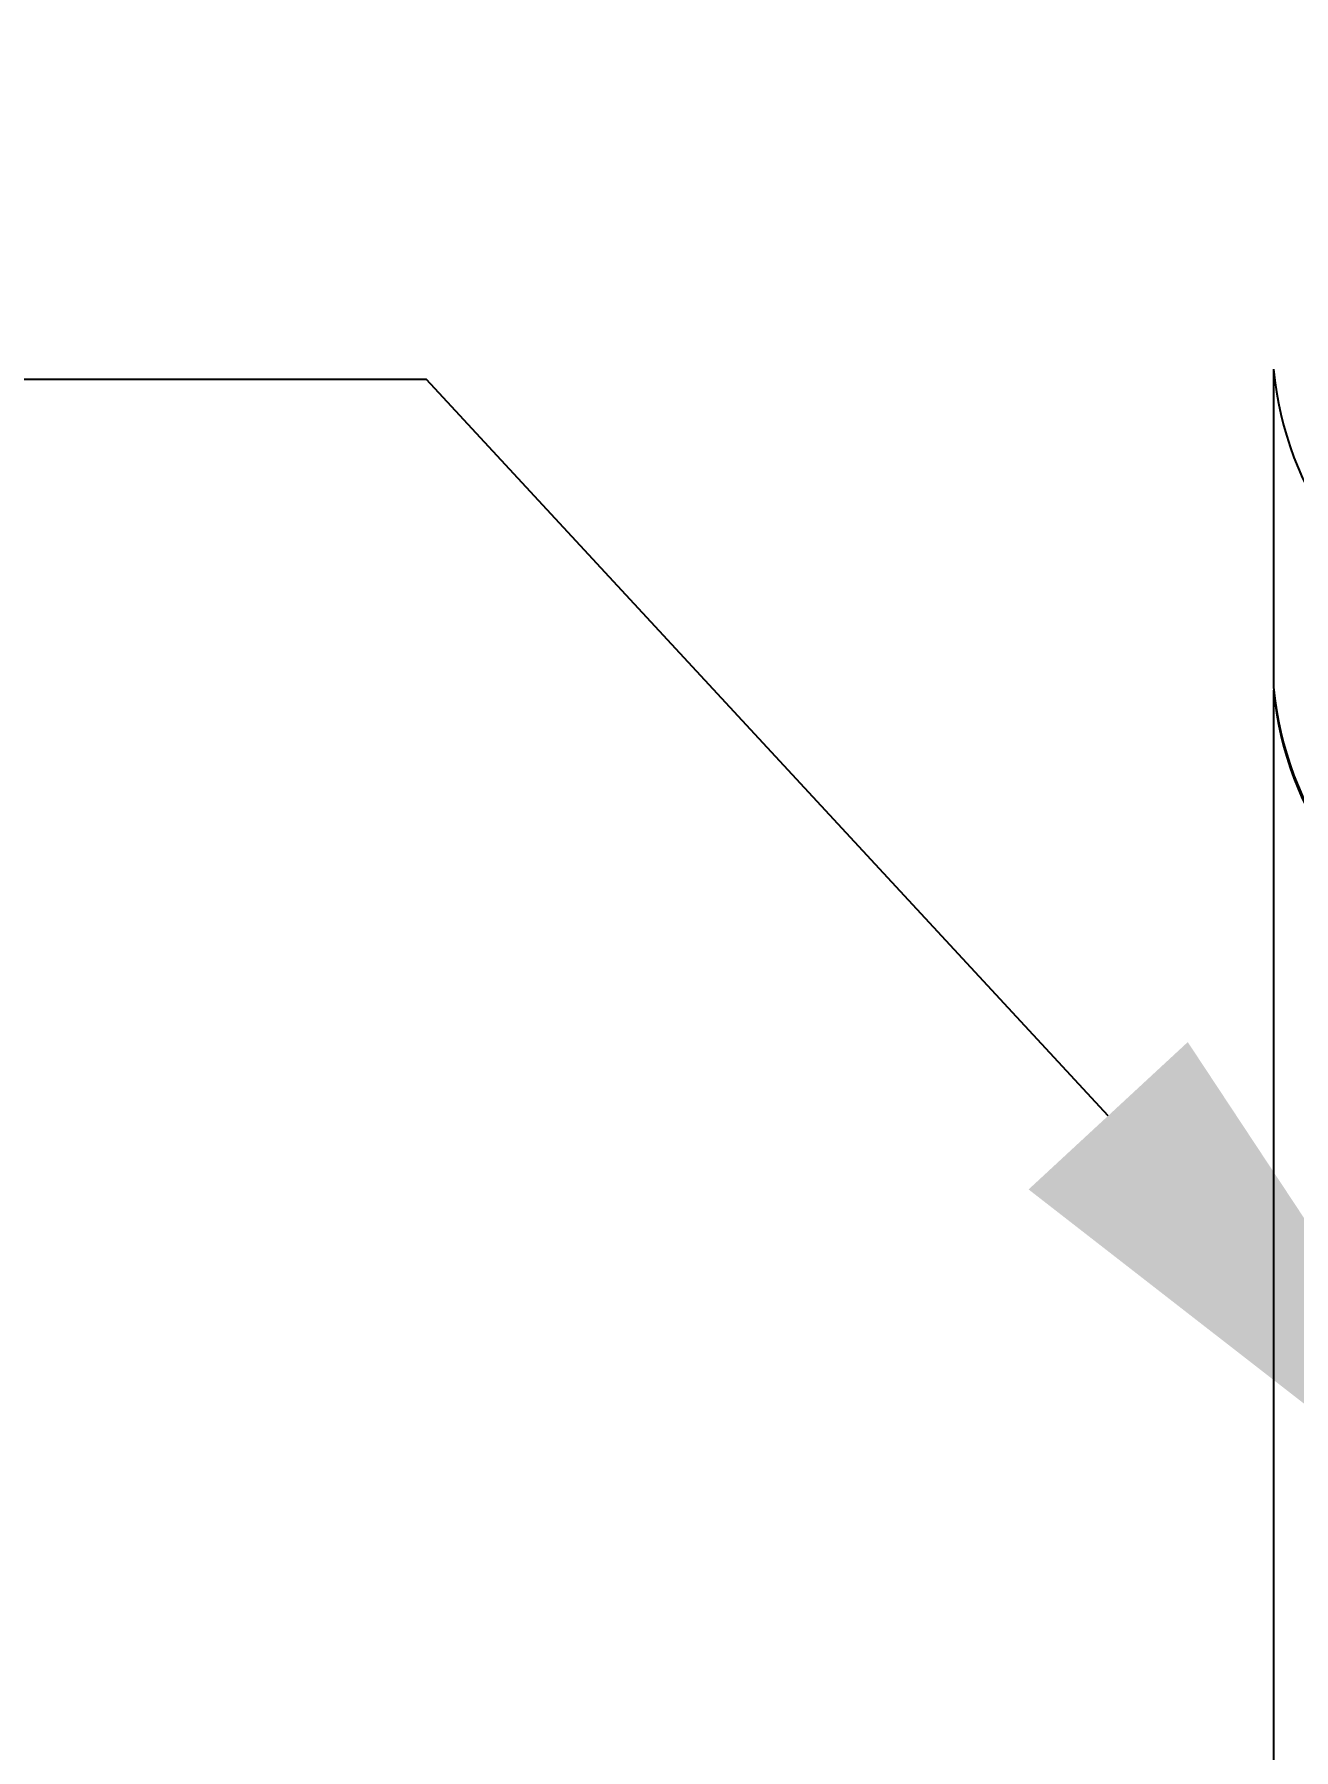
# Model space of a CAD drawing. Extents: x 0 to 16.5, y -14 to 0.
# Drawn here: x 12.9391 to 13.298, y -5.9111 to -5.4223 of the extents above; entities that cross this region are included whole.
import ezdxf
from ezdxf import colors
from ezdxf.entities.mleader import LeaderData, LeaderLine
from ezdxf.math import Vec2, Vec3

# ---------------------------------------------------------------- set-up
doc = ezdxf.new("R2010")
doc.units = 0
doc.header["$LTSCALE"] = 0.5
doc.header["$MEASUREMENT"] = 0
doc.layers.add('FAB DWG', color=221, linetype='CONTINUOUS')
doc.layers.add('Mounting', color=4, linetype='CONTINUOUS')
doc.styles.get("Standard").update_dxf_attribs({"font": 'arial.ttf'})

msp = doc.modelspace()

# ---------------------------------------------------------------- linework, layer by layer
at = {"layer": 'Mounting', "linetype": 'Continuous', "lineweight": 25, "transparency": 16777216}
for p, q in [((13.29223, -5.51767), (13.29223, -5.60832)), ((13.29223, -5.60914), (13.29223, -6.53603))]:
    msp.add_line(p, q, dxfattribs=at)
for centre in [(13.38893, -5.50856), (13.38893, -5.5992), (13.38893, -5.60002)]:
    msp.add_arc(centre, 0.09713, 185.3868, 245.9468, dxfattribs=at)

# ---------------------------------------------------------------- leaders
at = {"layer": 'FAB DWG', "transparency": 16777216}
ml = msp.add_multileader_mtext('Standard', dxfattribs=at)
ml.set_content('HW00111', color=256)
ml.set_leader_properties()
ml.build(insert=Vec2(0, 0))
ml.multileader.update_dxf_attribs({"dogleg_length": 0.20557, "arrow_head_size": 0.188})
ctx = ml.context
ctx.base_point, ctx.char_height, ctx.arrow_head_size, ctx.landing_gap_size, ctx.plane_origin = Vec3(11.51529, -5.52066), 0.188, 0.188, 0.09, Vec3(13.01836, -5.75106)
notes = []
notes.append((ctx, [(1, (1, 1, 0), (13.05088, -5.52066), (-1, 0), 0.25696, [(0, [(13.37281, -5.8684)], 0, [])])]))
ctx.mtext.insert, ctx.mtext.width, ctx.mtext.defined_height, ctx.mtext.flow_direction = Vec3(11.60529, -5.42505), 2.3076853, 0.42602, 5
ml = msp.add_multileader_mtext('Standard', dxfattribs=at)
ml.set_content('BK00622', color=256)
ml.set_leader_properties()
ml.build(insert=Vec2(0, 0))
ml.multileader.update_dxf_attribs({"dogleg_length": 0.20557, "arrow_head_size": 0.188})
ctx = ml.context
ctx.base_point, ctx.char_height, ctx.arrow_head_size, ctx.landing_gap_size, ctx.plane_origin = Vec3(10.82828, -5.85828), 0.188, 0.188, 0.09, Vec3(13.16582, -6.42954)
notes.append((ctx, [(1, (1, 1, 0), (12.31283, -5.85828), (-1, 0), 0.25696, [(0, [(13.25117, -6.81757)], 0, [])])]))
ctx.mtext.insert, ctx.mtext.width, ctx.mtext.defined_height, ctx.mtext.flow_direction = Vec3(10.91828, -5.76268), 2.3076853, 0.42602, 5
for ctx, leaders in notes:
    for number, flags, end, landing, length, lines in leaders:
        leader = LeaderData()
        leader.index, (leader.has_last_leader_line, leader.has_dogleg_vector, leader.attachment_direction) = number, flags
        leader.last_leader_point, leader.dogleg_vector, leader.dogleg_length = Vec3(end), Vec3(landing), length
        for number, points, colour, breaks in lines:
            line = LeaderLine()
            line.index, line.vertices, line.color, line.breaks = number, Vec3.list(points), colors.encode_raw_color(colour), breaks
            leader.lines.append(line)
        ctx.leaders.append(leader)

doc.saveas('drawing.dxf')
